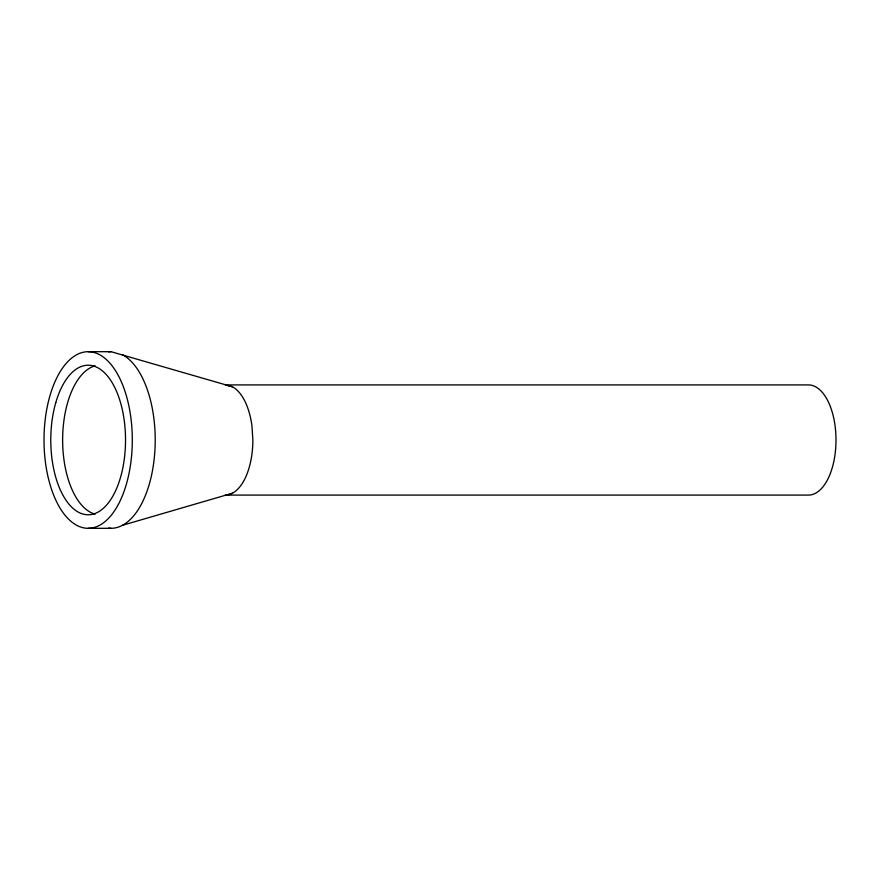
<?xml version="1.0" encoding="UTF-8"?>
<svg xmlns="http://www.w3.org/2000/svg" width="880" height="880" viewBox="0 0 880 880"><rect width="100%" height="100%" fill="white"/><g stroke="black" fill="none" stroke-linecap="round" stroke-linejoin="round"><path stroke-width="1.32" d="M122.485 525.294L232.463 493.207M88.154 351.692L111.056 351.692L232.463 386.793A55.088 27.544 -90 0 1 251.933 425.744L252.868 440A55.088 27.544 -90 0 1 225.335 495.088L808.456 495.088A55.088 27.544 -90 0 0 836 440A55.088 27.544 -90 0 0 808.456 384.912L225.335 384.912L232.463 386.793M88.154 528.308A88.308 44.154 90 0 0 126.39 395.846A88.308 44.154 90 0 0 49.918 395.846A88.308 44.154 90 0 0 88.154 528.308L111.056 528.308M95.139 514.129A74.767 37.378 -90 0 1 62.634 440A74.767 37.378 -90 0 1 95.139 365.871M122.485 354.706A88.308 44.154 -90 0 1 154.649 454.058A88.308 44.154 -90 0 1 108.504 528.154M108.504 351.846A88.308 44.154 -90 0 1 111.056 351.692M55.781 402.622A74.767 37.378 90 0 0 88.154 514.767A74.767 37.378 90 0 0 120.527 402.622A74.767 37.378 90 0 0 55.781 402.622"/></g></svg>
